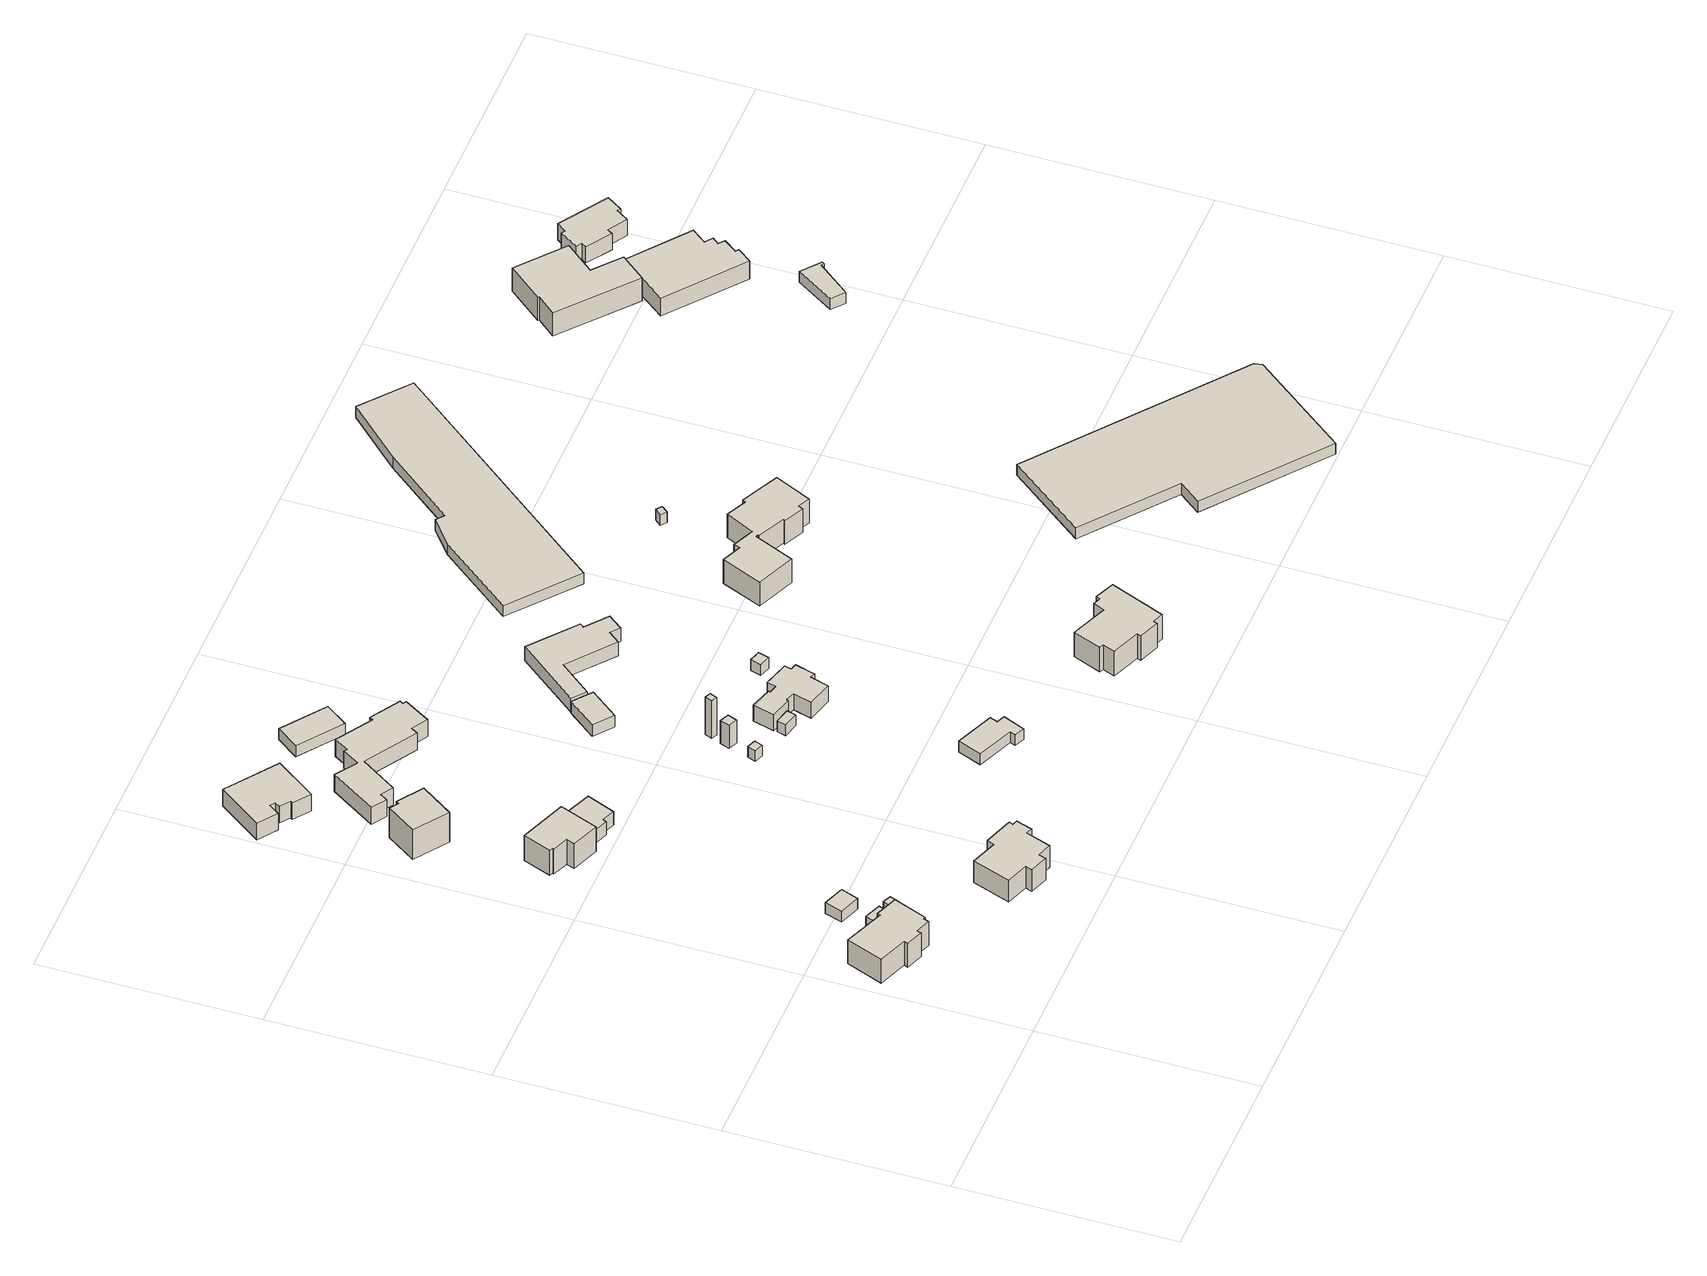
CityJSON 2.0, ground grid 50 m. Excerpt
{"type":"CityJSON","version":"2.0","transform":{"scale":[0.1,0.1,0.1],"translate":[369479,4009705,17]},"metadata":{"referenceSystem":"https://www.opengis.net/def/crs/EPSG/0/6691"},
"CityObjects":{
"building1":{"type":"Building","attributes":{"枝番":1,"利根川水系渡良瀬川洪水浸水想定区域（想定最大規模）.規模":"L2","利根川水系渡良瀬川洪水浸水想定区域（想定最大規模）.浸水ランク":"1","利根川水系渡良瀬川洪水浸水想定区域（想定最大規模）.浸水深":0.01,"利根川水系利根川洪水浸水想定区域（計画規模）.規模":"L1","利根川水系利根川洪水浸水想定区域（計画規模）.浸水ランク":"2","利根川水系利根川洪水浸水想定区域（計画規模）.浸水深":2.5,"利根川水系利根川洪水浸水想定区域（想定最大規模）.規模":"L2","利根川水系利根川洪水浸水想定区域（想定最大規模）.浸水ランク":"3","利根川水系利根川洪水浸水想定区域（想定最大規模）.浸水深":3.6,"利根川水系谷田川洪水浸水想定区域（想定最大規模）.規模":"L2","usage":"411","measuredHeight":8.4,"BuildingDetails.prefecture":"10","BuildingDetails.city":"10207","BuildingDetails.surveyYear":2016},"geometry":[{"type":"Solid","lod":"1","boundaries":[[[[0,1,2,3,4,5,6,7,8,9,10,11,12]],[[11,13,14,12]],[[10,15,13,11]],[[9,16,15,10]],[[8,17,16,9]],[[7,18,17,8]],[[6,19,18,7]],[[5,20,19,6]],[[4,21,20,5]],[[3,22,21,4]],[[2,23,22,3]],[[1,24,23,2]],[[0,25,24,1]],[[12,14,25,0]],[[13,15,16,17,18,19,20,21,22,23,24,25,14]]]]}]},
"building2":{"type":"Building","attributes":{"枝番":1,"利根川水系渡良瀬川洪水浸水想定区域（想定最大規模）.規模":"L2","利根川水系渡良瀬川洪水浸水想定区域（想定最大規模）.浸水ランク":"1","利根川水系渡良瀬川洪水浸水想定区域（想定最大規模）.浸水深":0.11,"利根川水系利根川洪水浸水想定区域（計画規模）.規模":"L1","利根川水系利根川洪水浸水想定区域（計画規模）.浸水ランク":"2","利根川水系利根川洪水浸水想定区域（計画規模）.浸水深":2.8,"利根川水系利根川洪水浸水想定区域（想定最大規模）.規模":"L2","利根川水系利根川洪水浸水想定区域（想定最大規模）.浸水ランク":"3","利根川水系利根川洪水浸水想定区域（想定最大規模）.浸水深":3.9,"measuredHeight":3.5,"BuildingDetails.prefecture":"10","BuildingDetails.city":"10207"},"geometry":[{"type":"Solid","lod":"1","boundaries":[[[[26,27,28,29]],[[28,30,31,29]],[[27,32,30,28]],[[26,33,32,27]],[[29,31,33,26]],[[30,32,33,31]]]]}]},
"building3":{"type":"Building","attributes":{"枝番":1,"利根川水系渡良瀬川洪水浸水想定区域（想定最大規模）.規模":"L2","利根川水系渡良瀬川洪水浸水想定区域（想定最大規模）.浸水ランク":"1","利根川水系渡良瀬川洪水浸水想定区域（想定最大規模）.浸水深":0.12,"利根川水系利根川洪水浸水想定区域（計画規模）.規模":"L1","利根川水系利根川洪水浸水想定区域（計画規模）.浸水ランク":"2","利根川水系利根川洪水浸水想定区域（計画規模）.浸水深":2.6,"利根川水系利根川洪水浸水想定区域（想定最大規模）.規模":"L2","利根川水系利根川洪水浸水想定区域（想定最大規模）.浸水ランク":"3","利根川水系利根川洪水浸水想定区域（想定最大規模）.浸水深":3.7,"usage":"411","BuildingDetails.prefecture":"10","BuildingDetails.city":"10207","BuildingDetails.surveyYear":2016},"geometry":[{"type":"Solid","lod":"1","boundaries":[[[[34,35,36,37]],[[36,38,39,37]],[[35,40,38,36]],[[34,41,40,35]],[[37,39,41,34]],[[38,40,41,39]]]]}]},
"building4":{"type":"Building","attributes":{"枝番":1,"利根川水系渡良瀬川洪水浸水想定区域（想定最大規模）.規模":"L2","利根川水系渡良瀬川洪水浸水想定区域（想定最大規模）.浸水ランク":"1","利根川水系渡良瀬川洪水浸水想定区域（想定最大規模）.浸水深":0.11,"利根川水系利根川洪水浸水想定区域（計画規模）.規模":"L1","利根川水系利根川洪水浸水想定区域（計画規模）.浸水ランク":"2","利根川水系利根川洪水浸水想定区域（計画規模）.浸水深":2.5,"利根川水系利根川洪水浸水想定区域（想定最大規模）.規模":"L2","利根川水系利根川洪水浸水想定区域（想定最大規模）.浸水ランク":"3","利根川水系利根川洪水浸水想定区域（想定最大規模）.浸水深":3.6,"BuildingDetails.prefecture":"10","BuildingDetails.city":"10207"},"geometry":[{"type":"Solid","lod":"1","boundaries":[[[[42,43,44,45]],[[44,46,47,45]],[[43,48,46,44]],[[42,49,48,43]],[[45,47,49,42]],[[46,48,49,47]]]]}]},
"building5":{"type":"Building","attributes":{"枝番":1,"利根川水系渡良瀬川洪水浸水想定区域（想定最大規模）.規模":"L2","利根川水系渡良瀬川洪水浸水想定区域（想定最大規模）.浸水ランク":"1","利根川水系渡良瀬川洪水浸水想定区域（想定最大規模）.浸水深":0.21,"利根川水系利根川洪水浸水想定区域（計画規模）.規模":"L1","利根川水系利根川洪水浸水想定区域（計画規模）.浸水ランク":"2","利根川水系利根川洪水浸水想定区域（計画規模）.浸水深":2.9,"利根川水系利根川洪水浸水想定区域（想定最大規模）.規模":"L2","利根川水系利根川洪水浸水想定区域（想定最大規模）.浸水ランク":"3","利根川水系利根川洪水浸水想定区域（想定最大規模）.浸水深":4,"usage":"411","BuildingDetails.prefecture":"10","BuildingDetails.city":"10207","BuildingDetails.surveyYear":2016},"geometry":[{"type":"Solid","lod":"1","boundaries":[[[[50,51,52,53]],[[52,54,55,53]],[[51,56,54,52]],[[50,57,56,51]],[[53,55,57,50]],[[54,56,57,55]]]]}]},
"building6":{"type":"Building","attributes":{"枝番":1,"利根川水系渡良瀬川洪水浸水想定区域（想定最大規模）.規模":"L2","利根川水系渡良瀬川洪水浸水想定区域（想定最大規模）.浸水ランク":"1","利根川水系渡良瀬川洪水浸水想定区域（想定最大規模）.浸水深":0.11,"利根川水系利根川洪水浸水想定区域（計画規模）.規模":"L1","利根川水系利根川洪水浸水想定区域（計画規模）.浸水ランク":"2","利根川水系利根川洪水浸水想定区域（計画規模）.浸水深":2.81,"利根川水系利根川洪水浸水想定区域（想定最大規模）.規模":"L2","利根川水系利根川洪水浸水想定区域（想定最大規模）.浸水ランク":"3","利根川水系利根川洪水浸水想定区域（想定最大規模）.浸水深":3.91,"利根川水系谷田川洪水浸水想定区域（想定最大規模）.規模":"L2","利根川水系谷田川洪水浸水想定区域（想定最大規模）.浸水ランク":"1","利根川水系谷田川洪水浸水想定区域（想定最大規模）.浸水深":0.173,"usage":"411","measuredHeight":8.2,"BuildingDetails.prefecture":"10","BuildingDetails.city":"10207","BuildingDetails.surveyYear":2016},"geometry":[{"type":"Solid","lod":"1","boundaries":[[[[58,59,60,61,62,63,64,65,66,67,68,69,70,71]],[[70,72,73,71]],[[69,74,72,70]],[[68,75,74,69]],[[67,76,75,68]],[[66,77,76,67]],[[65,78,77,66]],[[64,79,78,65]],[[63,80,79,64]],[[62,81,80,63]],[[61,82,81,62]],[[60,83,82,61]],[[59,84,83,60]],[[58,85,84,59]],[[71,73,85,58]],[[72,74,75,76,77,78,79,80,81,82,83,84,85,73]]]]}]},
"building7":{"type":"Building","attributes":{"枝番":1,"利根川水系渡良瀬川洪水浸水想定区域（想定最大規模）.規模":"L2","利根川水系渡良瀬川洪水浸水想定区域（想定最大規模）.浸水ランク":"1","利根川水系渡良瀬川洪水浸水想定区域（想定最大規模）.浸水深":0.21,"利根川水系利根川洪水浸水想定区域（計画規模）.規模":"L1","利根川水系利根川洪水浸水想定区域（計画規模）.浸水ランク":"2","利根川水系利根川洪水浸水想定区域（計画規模）.浸水深":2.9,"利根川水系利根川洪水浸水想定区域（想定最大規模）.規模":"L2","利根川水系利根川洪水浸水想定区域（想定最大規模）.浸水ランク":"3","利根川水系利根川洪水浸水想定区域（想定最大規模）.浸水深":3.99,"利根川水系谷田川洪水浸水想定区域（想定最大規模）.規模":"L2","利根川水系谷田川洪水浸水想定区域（想定最大規模）.浸水ランク":"1","利根川水系谷田川洪水浸水想定区域（想定最大規模）.浸水深":0.172,"usage":"411","measuredHeight":7.7,"BuildingDetails.prefecture":"10","BuildingDetails.city":"10207","BuildingDetails.surveyYear":2016},"geometry":[{"type":"Solid","lod":"1","boundaries":[[[[86,87,88,89,90,91,92,93]],[[92,94,95,93]],[[91,96,94,92]],[[90,97,96,91]],[[89,98,97,90]],[[88,99,98,89]],[[87,100,99,88]],[[86,101,100,87]],[[93,95,101,86]],[[94,96,97,98,99,100,101,95]]]]}]},
"building8":{"type":"Building","attributes":{"枝番":1,"利根川水系渡良瀬川洪水浸水想定区域（想定最大規模）.規模":"L2","利根川水系渡良瀬川洪水浸水想定区域（想定最大規模）.浸水ランク":"2","利根川水系渡良瀬川洪水浸水想定区域（想定最大規模）.浸水深":0.61,"利根川水系渡良瀬川洪水浸水想定区域（想定最大規模）.継続時間":6.2,"利根川水系利根川洪水浸水想定区域（計画規模）.規模":"L1","利根川水系利根川洪水浸水想定区域（計画規模）.浸水ランク":"3","利根川水系利根川洪水浸水想定区域（計画規模）.浸水深":3.3,"利根川水系利根川洪水浸水想定区域（想定最大規模）.規模":"L2","利根川水系利根川洪水浸水想定区域（想定最大規模）.浸水ランク":"3","利根川水系利根川洪水浸水想定区域（想定最大規模）.浸水深":4.39,"利根川水系谷田川洪水浸水想定区域（想定最大規模）.規模":"L2","利根川水系谷田川洪水浸水想定区域（想定最大規模）.浸水ランク":"1","利根川水系谷田川洪水浸水想定区域（想定最大規模）.浸水深":0.272,"measuredHeight":9.1,"BuildingDetails.prefecture":"10","BuildingDetails.city":"10207"},"geometry":[{"type":"Solid","lod":"1","boundaries":[[[[102,103,104,105,106,107]],[[106,108,109,107]],[[105,110,108,106]],[[104,111,110,105]],[[103,112,111,104]],[[102,113,112,103]],[[107,109,113,102]],[[108,110,111,112,113,109]]]]}]},
"building9":{"type":"Building","attributes":{"枝番":1,"利根川水系渡良瀬川洪水浸水想定区域（想定最大規模）.規模":"L2","利根川水系渡良瀬川洪水浸水想定区域（想定最大規模）.浸水ランク":"1","利根川水系渡良瀬川洪水浸水想定区域（想定最大規模）.浸水深":0.21,"利根川水系利根川洪水浸水想定区域（計画規模）.規模":"L1","利根川水系利根川洪水浸水想定区域（計画規模）.浸水ランク":"2","利根川水系利根川洪水浸水想定区域（計画規模）.浸水深":2.9,"利根川水系利根川洪水浸水想定区域（想定最大規模）.規模":"L2","利根川水系利根川洪水浸水想定区域（想定最大規模）.浸水ランク":"3","利根川水系利根川洪水浸水想定区域（想定最大規模）.浸水深":3.99,"利根川水系谷田川洪水浸水想定区域（想定最大規模）.規模":"L2","利根川水系谷田川洪水浸水想定区域（想定最大規模）.浸水ランク":"1","利根川水系谷田川洪水浸水想定区域（想定最大規模）.浸水深":0.072,"usage":"411","measuredHeight":3.9,"BuildingDetails.prefecture":"10","BuildingDetails.city":"10207","BuildingDetails.surveyYear":2016},"geometry":[{"type":"Solid","lod":"1","boundaries":[[[[114,115,116,117,118,119]],[[118,120,121,119]],[[117,122,120,118]],[[116,123,122,117]],[[115,124,123,116]],[[114,125,124,115]],[[119,121,125,114]],[[120,122,123,124,125,121]]]]}]},
"building10":{"type":"Building","attributes":{"枝番":1,"利根川水系渡良瀬川洪水浸水想定区域（想定最大規模）.規模":"L2","利根川水系渡良瀬川洪水浸水想定区域（想定最大規模）.浸水ランク":"1","利根川水系渡良瀬川洪水浸水想定区域（想定最大規模）.浸水深":0.11,"利根川水系利根川洪水浸水想定区域（計画規模）.規模":"L1","利根川水系利根川洪水浸水想定区域（計画規模）.浸水ランク":"2","利根川水系利根川洪水浸水想定区域（計画規模）.浸水深":2.79,"利根川水系利根川洪水浸水想定区域（想定最大規模）.規模":"L2","利根川水系利根川洪水浸水想定区域（想定最大規模）.浸水ランク":"3","利根川水系利根川洪水浸水想定区域（想定最大規模）.浸水深":3.88,"利根川水系谷田川洪水浸水想定区域（想定最大規模）.規模":"L2","利根川水系谷田川洪水浸水想定区域（想定最大規模）.浸水ランク":"1","利根川水系谷田川洪水浸水想定区域（想定最大規模）.浸水深":0.072,"usage":"411","measuredHeight":5.9,"BuildingDetails.prefecture":"10","BuildingDetails.city":"10207","BuildingDetails.surveyYear":2016},"geometry":[{"type":"Solid","lod":"1","boundaries":[[[[126,127,128,129,130,131,132,133,134,135]],[[134,136,137,135]],[[133,138,136,134]],[[132,139,138,133]],[[131,140,139,132]],[[130,141,140,131]],[[129,142,141,130]],[[128,143,142,129]],[[127,144,143,128]],[[126,145,144,127]],[[135,137,145,126]],[[136,138,139,140,141,142,143,144,145,137]]]]}]},
"building11":{"type":"Building","attributes":{"枝番":1,"利根川水系渡良瀬川洪水浸水想定区域（想定最大規模）.規模":"L2","利根川水系渡良瀬川洪水浸水想定区域（想定最大規模）.浸水ランク":"1","利根川水系渡良瀬川洪水浸水想定区域（想定最大規模）.浸水深":0.11,"利根川水系利根川洪水浸水想定区域（計画規模）.規模":"L1","利根川水系利根川洪水浸水想定区域（計画規模）.浸水ランク":"2","利根川水系利根川洪水浸水想定区域（計画規模）.浸水深":2.79,"利根川水系利根川洪水浸水想定区域（想定最大規模）.規模":"L2","利根川水系利根川洪水浸水想定区域（想定最大規模）.浸水ランク":"3","利根川水系利根川洪水浸水想定区域（想定最大規模）.浸水深":3.88,"利根川水系谷田川洪水浸水想定区域（想定最大規模）.規模":"L2","利根川水系谷田川洪水浸水想定区域（想定最大規模）.浸水ランク":"1","利根川水系谷田川洪水浸水想定区域（想定最大規模）.浸水深":0.172,"usage":"411","measuredHeight":8.6,"BuildingDetails.prefecture":"10","BuildingDetails.city":"10207","BuildingDetails.surveyYear":2016},"geometry":[{"type":"Solid","lod":"1","boundaries":[[[[146,147,148,149,150,151,152,153,154,155,156,157,158,159,160,161,162,163]],[[162,164,165,163]],[[161,166,164,162]],[[160,167,166,161]],[[159,168,167,160]],[[158,169,168,159]],[[157,170,169,158]],[[156,171,170,157]],[[155,172,171,156]],[[154,173,172,155]],[[153,174,173,154]],[[152,175,174,153]],[[151,176,175,152]],[[150,177,176,151]],[[149,178,177,150]],[[148,179,178,149]],[[147,180,179,148]],[[146,181,180,147]],[[163,165,181,146]],[[164,166,167,168,169,170,171,172,173,174,175,176,177,178,179,180,181,165]]]]}]},
"building12":{"type":"Building","attributes":{"枝番":1,"利根川水系渡良瀬川洪水浸水想定区域（想定最大規模）.規模":"L2","利根川水系渡良瀬川洪水浸水想定区域（想定最大規模）.浸水ランク":"1","利根川水系渡良瀬川洪水浸水想定区域（想定最大規模）.浸水深":0.41,"利根川水系利根川洪水浸水想定区域（計画規模）.規模":"L1","利根川水系利根川洪水浸水想定区域（計画規模）.浸水ランク":"3","利根川水系利根川洪水浸水想定区域（計画規模）.浸水深":3.1,"利根川水系利根川洪水浸水想定区域（想定最大規模）.規模":"L2","利根川水系利根川洪水浸水想定区域（想定最大規模）.浸水ランク":"3","利根川水系利根川洪水浸水想定区域（想定最大規模）.浸水深":4.19,"BuildingDetails.prefecture":"10","BuildingDetails.city":"10207"},"geometry":[{"type":"Solid","lod":"1","boundaries":[[[[182,183,184,185]],[[184,186,187,185]],[[183,188,186,184]],[[182,189,188,183]],[[185,187,189,182]],[[186,188,189,187]]]]}]},
"building13":{"type":"Building","attributes":{"枝番":1,"利根川水系渡良瀬川洪水浸水想定区域（想定最大規模）.規模":"L2","利根川水系渡良瀬川洪水浸水想定区域（想定最大規模）.浸水ランク":"2","利根川水系渡良瀬川洪水浸水想定区域（想定最大規模）.浸水深":0.71,"利根川水系利根川洪水浸水想定区域（計画規模）.規模":"L1","利根川水系利根川洪水浸水想定区域（計画規模）.浸水ランク":"3","利根川水系利根川洪水浸水想定区域（計画規模）.浸水深":3.39,"利根川水系利根川洪水浸水想定区域（想定最大規模）.規模":"L2","利根川水系利根川洪水浸水想定区域（想定最大規模）.浸水ランク":"3","利根川水系利根川洪水浸水想定区域（想定最大規模）.浸水深":4.48,"利根川水系谷田川洪水浸水想定区域（想定最大規模）.規模":"L2","利根川水系谷田川洪水浸水想定区域（想定最大規模）.浸水ランク":"1","利根川水系谷田川洪水浸水想定区域（想定最大規模）.浸水深":0.372,"measuredHeight":3.2,"BuildingDetails.prefecture":"10","BuildingDetails.city":"10207"},"geometry":[{"type":"Solid","lod":"1","boundaries":[[[[190,191,192,193]],[[192,194,195,193]],[[191,196,194,192]],[[190,197,196,191]],[[193,195,197,190]],[[194,196,197,195]]]]}]},
"building14":{"type":"Building","attributes":{"枝番":1,"利根川水系渡良瀬川洪水浸水想定区域（想定最大規模）.規模":"L2","利根川水系渡良瀬川洪水浸水想定区域（想定最大規模）.浸水ランク":"1","利根川水系渡良瀬川洪水浸水想定区域（想定最大規模）.浸水深":0.41,"利根川水系利根川洪水浸水想定区域（計画規模）.規模":"L1","利根川水系利根川洪水浸水想定区域（計画規模）.浸水ランク":"3","利根川水系利根川洪水浸水想定区域（計画規模）.浸水深":3.1,"利根川水系利根川洪水浸水想定区域（想定最大規模）.規模":"L2","利根川水系利根川洪水浸水想定区域（想定最大規模）.浸水ランク":"3","利根川水系利根川洪水浸水想定区域（想定最大規模）.浸水深":4.19,"measuredHeight":7.2,"BuildingDetails.prefecture":"10","BuildingDetails.city":"10207"},"geometry":[{"type":"Solid","lod":"1","boundaries":[[[[198,199,200,201]],[[200,202,203,201]],[[199,204,202,200]],[[198,205,204,199]],[[201,203,205,198]],[[202,204,205,203]]]]}]},
"building15":{"type":"Building","attributes":{"枝番":1,"利根川水系渡良瀬川洪水浸水想定区域（想定最大規模）.規模":"L2","利根川水系渡良瀬川洪水浸水想定区域（想定最大規模）.浸水ランク":"2","利根川水系渡良瀬川洪水浸水想定区域（想定最大規模）.浸水深":0.51,"利根川水系渡良瀬川洪水浸水想定区域（想定最大規模）.継続時間":2.1,"利根川水系利根川洪水浸水想定区域（計画規模）.規模":"L1","利根川水系利根川洪水浸水想定区域（計画規模）.浸水ランク":"3","利根川水系利根川洪水浸水想定区域（計画規模）.浸水深":3.18,"利根川水系利根川洪水浸水想定区域（想定最大規模）.規模":"L2","利根川水系利根川洪水浸水想定区域（想定最大規模）.浸水ランク":"3","利根川水系利根川洪水浸水想定区域（想定最大規模）.浸水深":4.27,"利根川水系谷田川洪水浸水想定区域（想定最大規模）.規模":"L2","利根川水系谷田川洪水浸水想定区域（想定最大規模）.浸水ランク":"1","利根川水系谷田川洪水浸水想定区域（想定最大規模）.浸水深":0.172,"measuredHeight":3.3,"BuildingDetails.prefecture":"10","BuildingDetails.city":"10207"},"geometry":[{"type":"Solid","lod":"1","boundaries":[[[[206,207,208,209,210,211,212,213]],[[212,214,215,213]],[[211,216,214,212]],[[210,217,216,211]],[[209,218,217,210]],[[208,219,218,209]],[[207,220,219,208]],[[206,221,220,207]],[[213,215,221,206]],[[214,216,217,218,219,220,221,215]]]]}]},
"building16":{"type":"Building","attributes":{"枝番":1,"利根川水系渡良瀬川洪水浸水想定区域（想定最大規模）.規模":"L2","利根川水系渡良瀬川洪水浸水想定区域（想定最大規模）.浸水ランク":"1","利根川水系渡良瀬川洪水浸水想定区域（想定最大規模）.浸水深":0.31,"利根川水系利根川洪水浸水想定区域（計画規模）.規模":"L1","利根川水系利根川洪水浸水想定区域（計画規模）.浸水ランク":"2","利根川水系利根川洪水浸水想定区域（計画規模）.浸水深":3,"利根川水系利根川洪水浸水想定区域（想定最大規模）.規模":"L2","利根川水系利根川洪水浸水想定区域（想定最大規模）.浸水ランク":"3","利根川水系利根川洪水浸水想定区域（想定最大規模）.浸水深":4.09,"利根川水系谷田川洪水浸水想定区域（想定最大規模）.規模":"L2","measuredHeight":10.4,"BuildingDetails.prefecture":"10","BuildingDetails.city":"10207"},"geometry":[{"type":"Solid","lod":"1","boundaries":[[[[222,223,224,225]],[[224,226,227,225]],[[223,228,226,224]],[[222,229,228,223]],[[225,227,229,222]],[[226,228,229,227]]]]}]},
"building17":{"type":"Building","attributes":{"枝番":1,"利根川水系渡良瀬川洪水浸水想定区域（想定最大規模）.規模":"L2","利根川水系渡良瀬川洪水浸水想定区域（想定最大規模）.浸水ランク":"1","利根川水系渡良瀬川洪水浸水想定区域（想定最大規模）.浸水深":0.41,"利根川水系利根川洪水浸水想定区域（計画規模）.規模":"L1","利根川水系利根川洪水浸水想定区域（計画規模）.浸水ランク":"3","利根川水系利根川洪水浸水想定区域（計画規模）.浸水深":3.1,"利根川水系利根川洪水浸水想定区域（想定最大規模）.規模":"L2","利根川水系利根川洪水浸水想定区域（想定最大規模）.浸水ランク":"3","利根川水系利根川洪水浸水想定区域（想定最大規模）.浸水深":4.19,"利根川水系谷田川洪水浸水想定区域（想定最大規模）.規模":"L2","BuildingDetails.prefecture":"10","BuildingDetails.city":"10207"},"geometry":[{"type":"Solid","lod":"1","boundaries":[[[[230,231,232,233]],[[232,234,235,233]],[[231,236,234,232]],[[230,237,236,231]],[[233,235,237,230]],[[234,236,237,235]]]]}]},
"building18":{"type":"Building","attributes":{"枝番":1,"利根川水系渡良瀬川洪水浸水想定区域（想定最大規模）.規模":"L2","利根川水系渡良瀬川洪水浸水想定区域（想定最大規模）.浸水ランク":"1","利根川水系渡良瀬川洪水浸水想定区域（想定最大規模）.浸水深":0.41,"利根川水系利根川洪水浸水想定区域（計画規模）.規模":"L1","利根川水系利根川洪水浸水想定区域（計画規模）.浸水ランク":"3","利根川水系利根川洪水浸水想定区域（計画規模）.浸水深":3.09,"利根川水系利根川洪水浸水想定区域（想定最大規模）.規模":"L2","利根川水系利根川洪水浸水想定区域（想定最大規模）.浸水ランク":"3","利根川水系利根川洪水浸水想定区域（想定最大規模）.浸水深":4.18,"利根川水系谷田川洪水浸水想定区域（想定最大規模）.規模":"L2","利根川水系谷田川洪水浸水想定区域（想定最大規模）.浸水ランク":"1","利根川水系谷田川洪水浸水想定区域（想定最大規模）.浸水深":0.072,"usage":"411","measuredHeight":3.4,"BuildingDetails.prefecture":"10","BuildingDetails.city":"10207","BuildingDetails.surveyYear":2016},"geometry":[{"type":"Solid","lod":"1","boundaries":[[[[238,239,240,241]],[[240,242,243,241]],[[239,244,242,240]],[[238,245,244,239]],[[241,243,245,238]],[[242,244,245,243]]]]}]},
"building19":{"type":"Building","attributes":{"枝番":1,"利根川水系渡良瀬川洪水浸水想定区域（想定最大規模）.規模":"L2","利根川水系渡良瀬川洪水浸水想定区域（想定最大規模）.浸水ランク":"1","利根川水系渡良瀬川洪水浸水想定区域（想定最大規模）.浸水深":0.41,"利根川水系利根川洪水浸水想定区域（計画規模）.規模":"L1","利根川水系利根川洪水浸水想定区域（計画規模）.浸水ランク":"3","利根川水系利根川洪水浸水想定区域（計画規模）.浸水深":3.09,"利根川水系利根川洪水浸水想定区域（想定最大規模）.規模":"L2","利根川水系利根川洪水浸水想定区域（想定最大規模）.浸水ランク":"3","利根川水系利根川洪水浸水想定区域（想定最大規模）.浸水深":4.17,"利根川水系谷田川洪水浸水想定区域（想定最大規模）.規模":"L2","利根川水系谷田川洪水浸水想定区域（想定最大規模）.浸水ランク":"1","利根川水系谷田川洪水浸水想定区域（想定最大規模）.浸水深":0.072,"usage":"422","measuredHeight":5.4,"BuildingDetails.prefecture":"10","BuildingDetails.city":"10207","BuildingDetails.surveyYear":2016},"geometry":[{"type":"Solid","lod":"1","boundaries":[[[[246,247,248,249,250,251,252,253,254,255,256,257,258,259,260,261,262,263]],[[262,264,265,263]],[[261,266,264,262]],[[260,267,266,261]],[[259,268,267,260]],[[258,269,268,259]],[[257,270,269,258]],[[256,271,270,257]],[[255,272,271,256]],[[254,273,272,255]],[[253,274,273,254]],[[252,275,274,253]],[[251,276,275,252]],[[250,277,276,251]],[[249,278,277,250]],[[248,279,278,249]],[[247,280,279,248]],[[246,281,280,247]],[[263,265,281,246]],[[264,266,267,268,269,270,271,272,273,274,275,276,277,278,279,280,281,265]]]]}]},
"building20":{"type":"Building","attributes":{"枝番":1,"利根川水系渡良瀬川洪水浸水想定区域（想定最大規模）.規模":"L2","利根川水系渡良瀬川洪水浸水想定区域（想定最大規模）.浸水ランク":"1","利根川水系渡良瀬川洪水浸水想定区域（想定最大規模）.浸水深":0.21,"利根川水系渡良瀬川洪水浸水想定区域（想定最大規模）.継続時間":1.1,"利根川水系利根川洪水浸水想定区域（計画規模）.規模":"L1","利根川水系利根川洪水浸水想定区域（計画規模）.浸水ランク":"2","利根川水系利根川洪水浸水想定区域（計画規模）.浸水深":2.89,"利根川水系利根川洪水浸水想定区域（想定最大規模）.規模":"L2","利根川水系利根川洪水浸水想定区域（想定最大規模）.浸水ランク":"3","利根川水系利根川洪水浸水想定区域（想定最大規模）.浸水深":3.98,"利根川水系谷田川洪水浸水想定区域（想定最大規模）.規模":"L2","利根川水系谷田川洪水浸水想定区域（想定最大規模）.浸水ランク":"1","利根川水系谷田川洪水浸水想定区域（想定最大規模）.浸水深":0.072,"usage":"411","measuredHeight":6.2,"BuildingDetails.prefecture":"10","BuildingDetails.city":"10207","BuildingDetails.surveyYear":2016},"geometry":[{"type":"Solid","lod":"1","boundaries":[[[[282,283,284,285,286,287,288,289,290,291]],[[290,292,293,291]],[[289,294,292,290]],[[288,295,294,289]],[[287,296,295,288]],[[286,297,296,287]],[[285,298,297,286]],[[284,299,298,285]],[[283,300,299,284]],[[282,301,300,283]],[[291,293,301,282]],[[292,294,295,296,297,298,299,300,301,293]]]]}]},
"building21":{"type":"Building","attributes":{"枝番":1,"利根川水系渡良瀬川洪水浸水想定区域（想定最大規模）.規模":"L2","利根川水系渡良瀬川洪水浸水想定区域（想定最大規模）.浸水ランク":"2","利根川水系渡良瀬川洪水浸水想定区域（想定最大規模）.浸水深":0.51,"利根川水系渡良瀬川洪水浸水想定区域（想定最大規模）.継続時間":5.5,"利根川水系利根川洪水浸水想定区域（計画規模）.規模":"L1","利根川水系利根川洪水浸水想定区域（計画規模）.浸水ランク":"3","利根川水系利根川洪水浸水想定区域（計画規模）.浸水深":3.19,"利根川水系利根川洪水浸水想定区域（想定最大規模）.規模":"L2","利根川水系利根川洪水浸水想定区域（想定最大規模）.浸水ランク":"3","利根川水系利根川洪水浸水想定区域（想定最大規模）.浸水深":4.28,"利根川水系谷田川洪水浸水想定区域（想定最大規模）.規模":"L2","利根川水系谷田川洪水浸水想定区域（想定最大規模）.浸水ランク":"1","利根川水系谷田川洪水浸水想定区域（想定最大規模）.浸水深":0.172,"BuildingDetails.prefecture":"10","BuildingDetails.city":"10207"},"geometry":[{"type":"Solid","lod":"1","boundaries":[[[[302,303,304,305]],[[304,306,307,305]],[[303,308,306,304]],[[302,309,308,303]],[[305,307,309,302]],[[306,308,309,307]]]]}]},
"building22":{"type":"Building","attributes":{"枝番":1,"利根川水系渡良瀬川洪水浸水想定区域（想定最大規模）.規模":"L2","利根川水系渡良瀬川洪水浸水想定区域（想定最大規模）.浸水ランク":"1","利根川水系渡良瀬川洪水浸水想定区域（想定最大規模）.浸水深":0.11,"利根川水系利根川洪水浸水想定区域（計画規模）.規模":"L1","利根川水系利根川洪水浸水想定区域（計画規模）.浸水ランク":"2","利根川水系利根川洪水浸水想定区域（計画規模）.浸水深":2.58,"利根川水系利根川洪水浸水想定区域（想定最大規模）.規模":"L2","利根川水系利根川洪水浸水想定区域（想定最大規模）.浸水ランク":"3","利根川水系利根川洪水浸水想定区域（想定最大規模）.浸水深":3.66,"利根川水系谷田川洪水浸水想定区域（想定最大規模）.規模":"L2","利根川水系谷田川洪水浸水想定区域（想定最大規模）.浸水ランク":"1","利根川水系谷田川洪水浸水想定区域（想定最大規模）.浸水深":0.371,"usage":"411","measuredHeight":8.5,"BuildingDetails.prefecture":"10","BuildingDetails.city":"10207","BuildingDetails.surveyYear":2016},"geometry":[{"type":"Solid","lod":"1","boundaries":[[[[310,311,312,313,314,315,316,317,318,319,320,321,322,323]],[[322,324,325,323]],[[321,326,324,322]],[[320,327,326,321]],[[319,328,327,320]],[[318,329,328,319]],[[317,330,329,318]],[[316,331,330,317]],[[315,332,331,316]],[[314,333,332,315]],[[313,334,333,314]],[[312,335,334,313]],[[311,336,335,312]],[[310,337,336,311]],[[323,325,337,310]],[[324,326,327,328,329,330,331,332,333,334,335,336,337,325]]]]}]},
"building23":{"type":"Building","attributes":{"枝番":1,"利根川水系渡良瀬川洪水浸水想定区域（想定最大規模）.規模":"L2","利根川水系渡良瀬川洪水浸水想定区域（想定最大規模）.浸水ランク":"1","利根川水系渡良瀬川洪水浸水想定区域（想定最大規模）.浸水深":0.41,"利根川水系渡良瀬川洪水浸水想定区域（想定最大規模）.継続時間":10.1,"利根川水系利根川洪水浸水想定区域（計画規模）.規模":"L1","利根川水系利根川洪水浸水想定区域（計画規模）.浸水ランク":"3","利根川水系利根川洪水浸水想定区域（計画規模）.浸水深":3.08,"利根川水系利根川洪水浸水想定区域（想定最大規模）.規模":"L2","利根川水系利根川洪水浸水想定区域（想定最大規模）.浸水ランク":"3","利根川水系利根川洪水浸水想定区域（想定最大規模）.浸水深":4.16,"利根川水系谷田川洪水浸水想定区域（想定最大規模）.規模":"L2","利根川水系谷田川洪水浸水想定区域（想定最大規模）.浸水ランク":"1","利根川水系谷田川洪水浸水想定区域（想定最大規模）.浸水深":0.072,"usage":"411","measuredHeight":9,"BuildingDetails.prefecture":"10","BuildingDetails.city":"10207","BuildingDetails.surveyYear":2016},"geometry":[{"type":"Solid","lod":"1","boundaries":[[[[338,339,340,341,342,343,344,345,346,347,348,349,350,351,352,353,354,355]],[[354,356,357,355]],[[353,358,356,354]],[[352,359,358,353]],[[351,360,359,352]],[[350,361,360,351]],[[349,362,361,350]],[[348,363,362,349]],[[347,364,363,348]],[[346,365,364,347]],[[345,366,365,346]],[[344,367,366,345]],[[343,368,367,344]],[[342,369,368,343]],[[341,370,369,342]],[[340,371,370,341]],[[339,372,371,340]],[[338,373,372,339]],[[355,357,373,338]],[[356,358,359,360,361,362,363,364,365,366,367,368,369,370,371,372,373,357]]]]}]},
"building24":{"type":"Building","attributes":{"枝番":1,"利根川水系渡良瀬川洪水浸水想定区域（想定最大規模）.規模":"L2","利根川水系渡良瀬川洪水浸水想定区域（想定最大規模）.浸水ランク":"2","利根川水系渡良瀬川洪水浸水想定区域（想定最大規模）.浸水深":0.81,"利根川水系渡良瀬川洪水浸水想定区域（想定最大規模）.継続時間":5.6,"利根川水系利根川洪水浸水想定区域（計画規模）.規模":"L1","利根川水系利根川洪水浸水想定区域（計画規模）.浸水ランク":"3","利根川水系利根川洪水浸水想定区域（計画規模）.浸水深":3.48,"利根川水系利根川洪水浸水想定区域（想定最大規模）.規模":"L2","利根川水系利根川洪水浸水想定区域（想定最大規模）.浸水ランク":"3","利根川水系利根川洪水浸水想定区域（想定最大規模）.浸水深":4.55,"利根川水系谷田川洪水浸水想定区域（想定最大規模）.規模":"L2","利根川水系谷田川洪水浸水想定区域（想定最大規模）.浸水ランク":"1","利根川水系谷田川洪水浸水想定区域（想定最大規模）.浸水深":0.472,"usage":"451","BuildingDetails.prefecture":"10","BuildingDetails.city":"10207","BuildingDetails.surveyYear":2016},"geometry":[{"type":"Solid","lod":"1","boundaries":[[[[374,375,376,377]],[[376,378,379,377]],[[375,380,378,376]],[[374,381,380,375]],[[377,379,381,374]],[[378,380,381,379]]]]}]},
"building25":{"type":"Building","attributes":{"枝番":1,"利根川水系渡良瀬川洪水浸水想定区域（想定最大規模）.規模":"L2","利根川水系渡良瀬川洪水浸水想定区域（想定最大規模）.浸水ランク":"2","利根川水系渡良瀬川洪水浸水想定区域（想定最大規模）.浸水深":1.21,"利根川水系渡良瀬川洪水浸水想定区域（想定最大規模）.継続時間":12.7,"利根川水系利根川洪水浸水想定区域（計画規模）.規模":"L1","利根川水系利根川洪水浸水想定区域（計画規模）.浸水ランク":"3","利根川水系利根川洪水浸水想定区域（計画規模）.浸水深":3.87,"利根川水系利根川洪水浸水想定区域（想定最大規模）.規模":"L2","利根川水系利根川洪水浸水想定区域（想定最大規模）.浸水ランク":"3","利根川水系利根川洪水浸水想定区域（想定最大規模）.浸水深":4.94,"利根川水系谷田川洪水浸水想定区域（想定最大規模）.規模":"L2","利根川水系谷田川洪水浸水想定区域（想定最大規模）.浸水ランク":"2","利根川水系谷田川洪水浸水想定区域（想定最大規模）.浸水深":0.872,"利根川水系谷田川洪水浸水想定区域（想定最大規模）.継続時間":6.6,"BuildingDetails.prefecture":"10","BuildingDetails.city":"10207"},"geometry":[{"type":"Solid","lod":"1","boundaries":[[[[382,383,384,385,386,387,388,389]],[[388,390,391,389]],[[387,392,390,388]],[[386,393,392,387]],[[385,394,393,386]],[[384,395,394,385]],[[383,396,395,384]],[[382,397,396,383]],[[389,391,397,382]],[[390,392,393,394,395,396,397,391]]]]}]},
"building26":{"type":"Building","attributes":{"枝番":1,"利根川水系渡良瀬川洪水浸水想定区域（想定最大規模）.規模":"L2","利根川水系渡良瀬川洪水浸水想定区域（想定最大規模）.浸水ランク":"2","利根川水系渡良瀬川洪水浸水想定区域（想定最大規模）.浸水深":0.91,"利根川水系渡良瀬川洪水浸水想定区域（想定最大規模）.継続時間":10.8,"利根川水系利根川洪水浸水想定区域（計画規模）.規模":"L1","利根川水系利根川洪水浸水想定区域（計画規模）.浸水ランク":"3","利根川水系利根川洪水浸水想定区域（計画規模）.浸水深":3.57,"利根川水系利根川洪水浸水想定区域（想定最大規模）.規模":"L2","利根川水系利根川洪水浸水想定区域（想定最大規模）.浸水ランク":"3","利根川水系利根川洪水浸水想定区域（想定最大規模）.浸水深":4.65,"利根川水系谷田川洪水浸水想定区域（想定最大規模）.規模":"L2","利根川水系谷田川洪水浸水想定区域（想定最大規模）.浸水ランク":"2","利根川水系谷田川洪水浸水想定区域（想定最大規模）.浸水深":0.572,"BuildingDetails.prefecture":"10","BuildingDetails.city":"10207"},"geometry":[{"type":"Solid","lod":"1","boundaries":[[[[398,399,400,401,402,403,404]],[[403,405,406,404]],[[402,407,405,403]],[[401,408,407,402]],[[400,409,408,401]],[[399,410,409,400]],[[398,411,410,399]],[[404,406,411,398]],[[405,407,408,409,410,411,406]]]]}]},
"building27":{"type":"Building","attributes":{"枝番":1,"利根川水系渡良瀬川洪水浸水想定区域（想定最大規模）.規模":"L2","利根川水系渡良瀬川洪水浸水想定区域（想定最大規模）.浸水ランク":"2","利根川水系渡良瀬川洪水浸水想定区域（想定最大規模）.浸水深":0.81,"利根川水系渡良瀬川洪水浸水想定区域（想定最大規模）.継続時間":3.8,"利根川水系利根川洪水浸水想定区域（計画規模）.規模":"L1","利根川水系利根川洪水浸水想定区域（計画規模）.浸水ランク":"3","利根川水系利根川洪水浸水想定区域（計画規模）.浸水深":3.47,"利根川水系利根川洪水浸水想定区域（想定最大規模）.規模":"L2","利根川水系利根川洪水浸水想定区域（想定最大規模）.浸水ランク":"3","利根川水系利根川洪水浸水想定区域（想定最大規模）.浸水深":4.54,"利根川水系谷田川洪水浸水想定区域（想定最大規模）.規模":"L2","利根川水系谷田川洪水浸水想定区域（想定最大規模）.浸水ランク":"1","利根川水系谷田川洪水浸水想定区域（想定最大規模）.浸水深":0.472,"usage":"441","measuredHeight":7.3,"BuildingDetails.prefecture":"10","BuildingDetails.city":"10207","BuildingDetails.surveyYear":2016},"geometry":[{"type":"Solid","lod":"1","boundaries":[[[[412,413,414,415,416,417,418,419]],[[418,420,421,419]],[[417,422,420,418]],[[416,423,422,417]],[[415,424,423,416]],[[414,425,424,415]],[[413,426,425,414]],[[412,427,426,413]],[[419,421,427,412]],[[420,422,423,424,425,426,427,421]]]]}]},
"building28":{"type":"Building","attributes":{"枝番":1,"利根川水系渡良瀬川洪水浸水想定区域（想定最大規模）.規模":"L2","利根川水系渡良瀬川洪水浸水想定区域（想定最大規模）.浸水ランク":"2","利根川水系渡良瀬川洪水浸水想定区域（想定最大規模）.浸水深":0.61,"利根川水系渡良瀬川洪水浸水想定区域（想定最大規模）.継続時間":11.2,"利根川水系利根川洪水浸水想定区域（計画規模）.規模":"L1","利根川水系利根川洪水浸水想定区域（計画規模）.浸水ランク":"3","利根川水系利根川洪水浸水想定区域（計画規模）.浸水深":3.27,"利根川水系利根川洪水浸水想定区域（想定最大規模）.規模":"L2","利根川水系利根川洪水浸水想定区域（想定最大規模）.浸水ランク":"3","利根川水系利根川洪水浸水想定区域（想定最大規模）.浸水深":4.35,"利根川水系谷田川洪水浸水想定区域（想定最大規模）.規模":"L2","利根川水系谷田川洪水浸水想定区域（想定最大規模）.浸水ランク":"1","利根川水系谷田川洪水浸水想定区域（想定最大規模）.浸水深":0.272,"利根川水系谷田川洪水浸水想定区域（想定最大規模）.継続時間":0.8,"usage":"411","measuredHeight":3.4,"BuildingDetails.prefecture":"10","BuildingDetails.city":"10207","BuildingDetails.surveyYear":2016},"geometry":[{"type":"Solid","lod":"1","boundaries":[[[[428,429,430,431,432,433]],[[432,434,435,433]],[[431,436,434,432]],[[430,437,436,431]],[[429,438,437,430]],[[428,439,438,429]],[[433,435,439,428]],[[434,436,437,438,439,435]]]]}]},
"building29":{"type":"Building","attributes":{"枝番":1,"利根川水系渡良瀬川洪水浸水想定区域（想定最大規模）.規模":"L2","利根川水系渡良瀬川洪水浸水想定区域（想定最大規模）.浸水ランク":"2","利根川水系渡良瀬川洪水浸水想定区域（想定最大規模）.浸水深":0.71,"利根川水系渡良瀬川洪水浸水想定区域（想定最大規模）.継続時間":10.6,"利根川水系利根川洪水浸水想定区域（計画規模）.規模":"L1","利根川水系利根川洪水浸水想定区域（計画規模）.浸水ランク":"3","利根川水系利根川洪水浸水想定区域（計画規模）.浸水深":3.37,"利根川水系利根川洪水浸水想定区域（想定最大規模）.規模":"L2","利根川水系利根川洪水浸水想定区域（想定最大規模）.浸水ランク":"3","利根川水系利根川洪水浸水想定区域（想定最大規模）.浸水深":4.44,"利根川水系谷田川洪水浸水想定区域（想定最大規模）.規模":"L2","利根川水系谷田川洪水浸水想定区域（想定最大規模）.浸水ランク":"1","利根川水系谷田川洪水浸水想定区域（想定最大規模）.浸水深":0.372,"usage":"441","measuredHeight":5.9,"BuildingDetails.prefecture":"10","BuildingDetails.city":"10207","BuildingDetails.surveyYear":2016},"geometry":[{"type":"Solid","lod":"1","boundaries":[[[[440,441,442,443,444,445,446,447,448,449,450,451]],[[450,452,453,451]],[[449,454,452,450]],[[448,455,454,449]],[[447,456,455,448]],[[446,457,456,447]],[[445,458,457,446]],[[444,459,458,445]],[[443,460,459,444]],[[442,461,460,443]],[[441,462,461,442]],[[440,463,462,441]],[[451,453,463,440]],[[452,454,455,456,457,458,459,460,461,462,463,453]]]]}]},
"building30":{"type":"Building","attributes":{"枝番":1,"利根川水系渡良瀬川洪水浸水想定区域（想定最大規模）.規模":"L2","利根川水系渡良瀬川洪水浸水想定区域（想定最大規模）.浸水ランク":"1","利根川水系渡良瀬川洪水浸水想定区域（想定最大規模）.浸水深":0.41,"利根川水系渡良瀬川洪水浸水想定区域（想定最大規模）.継続時間":3.8,"利根川水系利根川洪水浸水想定区域（計画規模）.規模":"L1","利根川水系利根川洪水浸水想定区域（計画規模）.浸水ランク":"3","利根川水系利根川洪水浸水想定区域（計画規模）.浸水深":3.07,"利根川水系利根川洪水浸水想定区域（想定最大規模）.規模":"L2","利根川水系利根川洪水浸水想定区域（想定最大規模）.浸水ランク":"3","利根川水系利根川洪水浸水想定区域（想定最大規模）.浸水深":4.13,"利根川水系谷田川洪水浸水想定区域（想定最大規模）.規模":"L2","利根川水系谷田川洪水浸水想定区域（想定最大規模）.浸水ランク":"1","利根川水系谷田川洪水浸水想定区域（想定最大規模）.浸水深":0.072,"usage":"411","measuredHeight":5.2,"BuildingDetails.prefecture":"10","BuildingDetails.city":"10207","BuildingDetails.surveyYear":2016},"geometry":[{"type":"Solid","lod":"1","boundaries":[[[[464,465,466,467,468,469,470,471,472,473,474,475]],[[474,476,477,475]],[[473,478,476,474]],[[472,479,478,473]],[[471,480,479,472]],[[470,481,480,471]],[[469,482,481,470]],[[468,483,482,469]],[[467,484,483,468]],[[466,485,484,467]],[[465,486,485,466]],[[464,487,486,465]],[[475,477,487,464]],[[476,478,479,480,481,482,483,484,485,486,487,477]]]]}]}
},
"vertices":[
[129,299,18],[126,289,18],[86,304,18],[90,313,18],[22,339,18],[55,424,18],[148,387,18],[151,394,18],[158,391,18],[203,374,18],[173,297,18],[168,299,18],[163,286,18],[168,299,84],[163,286,84],[173,297,84],[203,374,84],[158,391,84],[151,394,84],[148,387,84],[55,424,84],[22,339,84],[90,313,84],[86,304,84],[126,289,84],[129,299,84],
[158,391,19],[171,426,19],[209,411,19],[196,376,19],[209,411,49],[196,376,49],[171,426,49],[158,391,49],
[204,360,19],[212,380,19],[229,373,19],[221,353,19],[229,373,49],[221,353,49],[212,380,49],[204,360,49],
[167,477,20],[181,518,20],[230,500,20],[215,460,20],[230,500,50],[215,460,50],[181,518,50],[167,477,50],
[216,389,19],[225,407,19],[244,399,19],[236,380,19],[244,399,49],[236,380,49],[225,407,49],[216,389,49],
[392,144,14],[398,159,14],[346,177,14],[378,265,14],[439,243,14],[445,260,14],[514,236,14],[510,227,14],[522,223,14],[509,186,14],[495,191,14],[474,134,14],[441,145,14],[435,128,14],[441,145,74],[435,128,74],[474,134,74],[495,191,74],[509,186,74],[522,223,74],[510,227,74],[514,236,74],[445,260,74],[439,243,74],[378,265,74],[346,177,74],[398,159,74],[392,144,74],
[140,1051,15],[147,1070,15],[110,1085,15],[112,1088,15],[104,1091,15],[129,1156,15],[238,1114,15],[204,1026,15],[238,1114,84],[204,1026,84],[129,1156,84],[104,1091,84],[112,1088,84],[110,1085,84],[147,1070,84],[140,1051,84],
[57,1373,12],[104,1441,12],[124,1428,12],[128,1434,12],[185,1395,12],[133,1320,12],[185,1395,94],[133,1320,94],[128,1434,94],[124,1428,94],[104,1441,94],[57,1373,94],
[261,1031,16],[257,1023,16],[214,1040,16],[244,1114,16],[318,1084,16],[291,1019,16],[318,1084,53],[291,1019,53],[244,1114,53],[214,1040,53],[257,1023,53],[261,1031,53],
[86,1646,14],[90,1651,14],[67,1668,14],[75,1679,14],[64,1687,14],[47,1663,14],[3,1694,14],[77,1795,14],[192,1711,14],[124,1618,14],[192,1711,60],[124,1618,60],[77,1795,60],[3,1694,60],[47,1663,60],[64,1687,60],[75,1679,60],[67,1668,60],[90,1651,60],[86,1646,60],
[172,1484,13],[161,1467,13],[128,1489,13],[197,1594,13],[246,1561,13],[270,1600,13],[277,1595,13],[298,1628,13],[380,1576,13],[385,1584,13],[452,1542,13],[447,1535,13],[455,1530,13],[418,1470,13],[382,1492,13],[373,1477,13],[255,1550,13],[199,1466,13],[255,1550,60],[199,1466,60],[373,1477,60],[382,1492,60],[418,1470,60],[455,1530,60],[447,1535,60],[452,1542,60],[385,1584,60],[380,1576,60],[298,1628,60],[277,1595,60],[270,1600,60],[246,1561,60],[197,1594,60],[128,1489,60],[161,1467,60],[172,1484,60],
[570,810,16],[578,829,16],[598,821,16],[591,802,16],[598,821,46],[591,802,46],[578,829,46],[570,810,46],
[273,1706,9],[311,1756,9],[409,1684,9],[371,1633,9],[409,1684,39],[371,1633,39],[311,1756,39],[273,1706,39],
[589,874,16],[598,896,16],[619,887,16],[610,865,16],[619,887,80],[610,865,80],[598,896,80],[589,874,80],
[798,325,14],[803,338,14],[719,373,14],[741,428,14],[830,391,14],[823,373,14],[842,365,14],[821,315,14],[842,365,44],[821,315,44],[823,373,44],[830,391,44],[741,428,44],[719,373,44],[803,338,44],[798,325,44],
[606,918,16],[613,935,16],[627,929,16],[620,912,16],[627,929,120],[620,912,120],[613,935,120],[606,918,120],
[666,778,15],[672,799,15],[708,790,15],[702,769,15],[708,790,45],[702,769,45],[672,799,45],[666,778,45],
[531,1152,14],[584,1217,14],[626,1183,14],[574,1118,14],[626,1183,46],[574,1118,46],[584,1217,46],[531,1152,46],
[735,747,14],[747,790,14],[726,797,14],[724,793,14],[673,807,14],[687,856,14],[738,841,14],[737,837,14],[756,832,14],[762,853,14],[821,836,14],[817,820,14],[832,816,14],[827,799,14],[823,785,14],[819,770,14],[807,774,14],[794,731,14],[807,774,58],[794,731,58],[819,770,58],[823,785,58],[827,799,58],[832,816,58],[817,820,58],[821,836,58],[762,853,58],[756,832,58],[737,837,58],[738,841,58],[687,856,58],[673,807,58],[724,793,58],[726,797,58],[747,790,58],[735,747,58],
[677,1267,14],[616,1193,14],[586,1218,14],[702,1360,14],[806,1276,14],[799,1267,14],[848,1227,14],[822,1194,14],[801,1210,14],[780,1184,14],[801,1210,52],[780,1184,52],[822,1194,52],[848,1227,52],[799,1267,52],[806,1276,52],[702,1360,52],[586,1218,52],[616,1193,52],[677,1267,52],
[824,889,12],[832,914,12],[858,906,12],[850,881,12],[858,906,42],[850,881,42],[832,914,42],[824,889,42],
[1179,160,14],[1176,151,14],[1128,170,14],[1131,178,14],[1065,205,14],[1076,233,14],[1067,237,14],[1093,302,14],[1177,268,14],[1188,294,14],[1206,287,14],[1210,296,14],[1256,277,14],[1204,150,14],[1256,277,82],[1204,150,82],[1210,296,82],[1206,287,82],[1188,294,82],[1177,268,82],[1093,302,82],[1067,237,82],[1076,233,82],[1065,205,82],[1131,178,82],[1128,170,82],[1176,151,82],[1179,160,82],
[1023,963,11],[1063,1056,11],[1108,1037,11],[1113,1051,11],[1164,1029,11],[1196,1095,11],[1242,1073,11],[1246,1080,11],[1335,1037,11],[1295,952,11],[1268,965,11],[1263,955,11],[1216,977,11],[1219,981,11],[1156,1011,11],[1157,1015,11],[1152,1017,11],[1112,925,11],[1152,1017,77],[1112,925,77],[1157,1015,77],[1156,1011,77],[1219,981,77],[1216,977,77],[1263,955,77],[1268,965,77],[1295,952,77],[1335,1037,77],[1246,1080,77],[1242,1073,77],[1196,1095,77],[1164,1029,77],[1113,1051,77],[1108,1037,77],[1063,1056,77],[1023,963,77],
[1184,1237,11],[1197,1252,11],[1209,1242,11],[1197,1227,11],[1209,1242,41],[1197,1227,41],[1197,1252,41],[1184,1237,41],
[819,1449,7],[957,1619,7],[1019,1669,7],[1037,1654,7],[1168,1815,7],[1287,1938,7],[1395,1850,7],[969,1327,7],[1395,1850,37],[969,1327,37],[1287,1938,37],[1168,1815,37],[1037,1654,37],[1019,1669,37],[957,1619,37],[819,1449,37],
[1595,213,10],[1635,263,10],[1435,421,10],[1576,600,10],[2028,246,10],[2032,228,10],[1857,6,10],[2032,228,40],[1857,6,40],[2028,246,40],[1576,600,40],[1435,421,40],[1635,263,40],[1595,213,40],
[1652,1639,10],[1689,1682,10],[1686,1684,10],[1753,1764,10],[1857,1678,10],[1801,1611,10],[1862,1560,10],[1815,1503,10],[1862,1560,74],[1815,1503,74],[1801,1611,74],[1857,1678,74],[1753,1764,74],[1686,1684,74],[1689,1682,74],[1652,1639,74],
[1919,1130,11],[1976,1218,11],[2019,1183,11],[2015,1177,11],[2009,1182,11],[1948,1106,11],[2009,1182,41],[1948,1106,41],[2015,1177,41],[2019,1183,41],[1976,1218,41],[1919,1130,41],
[1785,1451,9],[1846,1529,9],[1844,1531,9],[1869,1563,9],[2002,1458,9],[1976,1425,9],[1993,1412,9],[1981,1397,9],[1994,1386,9],[1971,1356,9],[1978,1350,9],[1953,1318,9],[1978,1350,59],[1953,1318,59],[1971,1356,59],[1994,1386,59],[1981,1397,59],[1993,1412,59],[1976,1425,59],[2002,1458,59],[1869,1563,59],[1844,1531,59],[1846,1529,59],[1785,1451,59],
[1948,1625,10],[1940,1613,10],[1884,1650,10],[1891,1662,10],[1879,1669,10],[1907,1712,10],[1916,1706,10],[1931,1728,10],[2040,1657,10],[2017,1622,10],[2010,1627,10],[1991,1598,10],[2010,1627,55],[1991,1598,55],[2017,1622,55],[2040,1657,55],[1931,1728,55],[1916,1706,55],[1907,1712,55],[1879,1669,55],[1891,1662,55],[1884,1650,55],[1940,1613,55],[1948,1625,55]
]}
